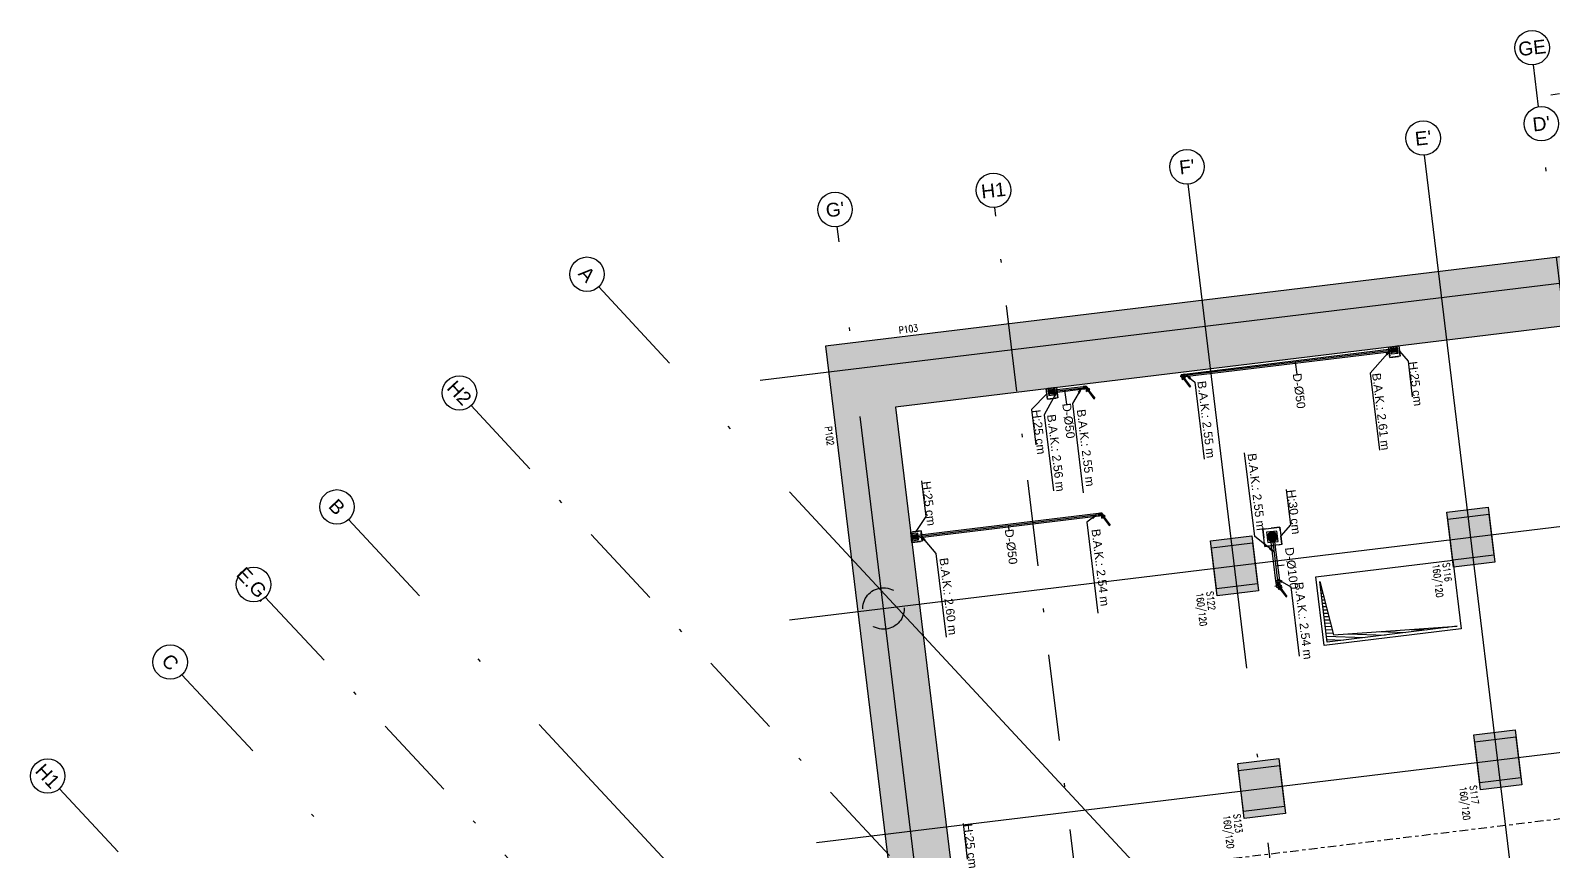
# Model space of a CAD drawing. Header units: millimetres. Extents: x 400408 to 401334, y 4543945 to 4544229.
# Drawn here: x 400411.69 to 400455.85, y 4544080.1 to 4544103.89 of the extents above; entities that cross this region are included whole.
import ezdxf
from ezdxf.enums import TextEntityAlignment as Align

# ---------------------------------------------------------------- set-up
doc = ezdxf.new("R2010")
doc.units = ezdxf.units.MM
for name, pattern in [('AKS', [3, 2.5, -0.25, 0, -0.25]), ('CENTER', [2, 1.25, -0.25, 0.25, -0.25]), ('CIZGI', [0.4, 0.25, -0.15]), ('DASHDOT2', [0.5, 0.25, -0.125, 0, -0.125]), ('HIDDEN', [0.375, 0.25, -0.125])]:
    doc.linetypes.add(name, pattern=pattern)
for name, color, linetype in [('aks prota', 2, 'AKS'), ('altlık_PROTA', 8, 'Continuous'), ('boşluk prota', 2, 'Continuous'), ('boşluk taraması prota', 252, 'Continuous'), ('caks prota', 4, 'Continuous'), ('kiriş prota', 6, 'Continuous'), ('kolon prota', 1, 'Continuous'), ('kolon tarama prota', 252, 'Continuous'), ('lkolon prota', 4, 'Continuous'), ('perde prota', 1, 'Continuous'), ('PRT-AL-TUNEL_EKSENI', 14, 'DASHDOT2'), ('PRT-MI-a_fit_drainage', 10, 'Continuous'), ('skesit prota', 7, 'Continuous'), ('taks prota', 7, 'Continuous'), ('tkolon prota', 6, 'Continuous'), ('tperde prota', 6, 'Continuous')]:
    doc.layers.add(name, color=color, linetype=linetype)
doc.styles.add('Arial', font='Arial.ttf')
doc.styles.add('TAKS', font='Arial Unicode.ttf')
doc.styles.add('tkolon', font='romanstw.shx')

# ---------------------------------------------------------------- blocks, each defined once
blk = doc.blocks.new('MEKANİK+2.81')
at = {"layer": 'altlık_PROTA'}
for points in [[(3383, -46625), (3468, -46750), (3497, -46724)], [(8764, -50665), (8644, -50757), (8672, -50785)], [(9563, -50665), (9669, -50557), (9638, -50533)], [(9773, -50665), (9871, -50665), (9849, -50627), (10108, -50477), (10093, -50451), (9834, -50601), (9812, -50562), (9753, -50665)], [(3383, -52581), (3503, -52489), (3475, -52461)], [(3403, -52705), (3501, -52705), (3479, -52667), (3738, -52518), (3723, -52492), (3464, -52641), (3442, -52603), (3383, -52705)], [(3403, -55505), (3501, -55505), (3479, -55467), (3738, -55318), (3723, -55292), (3464, -55441), (3442, -55403), (3383, -55505)], [(7103, -55505), (7201, -55505), (7179, -55467), (7438, -55318), (7423, -55292), (7164, -55441), (7142, -55403), (7083, -55505)], [(3383, -55639), (3491, -55745), (3514, -55713)], [(7083, -55645), (7141, -55785), (7175, -55765)], [(3383, -56351), (3494, -56454), (3517, -56421)], [(7083, -60764), (7219, -60699), (7198, -60666)]]:
    blk.add_hatch(color=256, dxfattribs=at).paths.add_polyline_path(points, flags=0)
for p, q in [((3283, -46655), (3283, -46355)), ((3283, -46355), (3583, -46355)), ((3433, -46355), (3753, -46147)), ((3583, -46355), (3583, -46655)), ((3753, -46147), (4788, -46147)), ((3583, -46655), (3283, -46655)), ((3333, -46505), (3433, -46505)), ((3423, -46465), (3343, -46465)), ((3343, -46465), (3343, -46545)), ((3343, -46545), (3423, -46545)), ((3350, -46500), (3346, -46500)), ((3346, -46510), (3350, -46510)), ((3348, -46564), (3348, -46583)), ((3351, -46500), (3350, -46500)), ((3350, -46510), (3351, -46510)), ((3350, -46583), (3350, -52627)), ((3363, -46500), (3358, -46500)), ((3358, -46510), (3363, -46510)), ((3376, -46500), (3370, -46500)), ((3370, -46510), (3376, -46510)), ((3378, -46468), (3378, -46473)), ((3378, -46473), (3378, -46474)), ((3378, -46480), (3378, -46486)), ((3378, -46493), (3378, -46499)), ((3378, -46511), (3378, -46518)), ((3378, -46525), (3378, -46530)), ((3378, -46537), (3378, -46538)), ((3378, -46538), (3378, -46542)), ((3383, -46555), (3383, -46455)), ((3383, -46545), (3383, -46564)), ((3383, -46564), (3383, -46583)), ((3383, -46583), (3383, -52627)), ((3383, -46625), (3468, -46750)), ((3497, -46724), (3383, -46625)), ((3383, -46625), (3966, -47280)), ((3388, -46473), (3388, -46468)), ((3388, -46474), (3388, -46473)), ((3388, -46486), (3388, -46480)), ((3388, -46499), (3388, -46493)), ((3388, -46518), (3388, -46511)), ((3388, -46530), (3388, -46525)), ((3388, -46538), (3388, -46537)), ((3388, -46542), (3388, -46538)), ((3395, -46500), (3389, -46500)), ((3389, -46510), (3395, -46510)), ((3407, -46500), (3402, -46500)), ((3402, -46510), (3407, -46510)), ((3415, -46500), (3414, -46500)), ((3414, -46510), (3415, -46510)), ((3420, -46500), (3415, -46500)), ((3415, -46510), (3420, -46510)), ((3416, -52627), (3416, -46583)), ((3417, -46583), (3417, -46564)), ((3423, -46545), (3423, -46465)), ((3468, -46750), (3497, -46724)), ((3966, -47280), (6212, -47280)), ((3383, -49393), (3738, -49393)), ((7015, -50097), (8050, -50097)), ((8050, -50097), (8330, -50415)), ((9563, -50665), (9835, -50306)), ((9835, -50306), (11857, -50306)), ((8080, -50915), (8080, -50415)), ((8080, -50415), (8580, -50415)), ((8480, -50515), (8180, -50515)), ((8180, -50515), (8180, -50815)), ((8210, -50660), (8190, -50660)), ((8190, -50670), (8210, -50670)), ((8230, -50665), (8430, -50665)), ((8255, -50660), (8235, -50660)), ((8235, -50670), (8255, -50670)), ((8764, -50665), (8259, -51170)), ((8300, -50660), (8280, -50660)), ((8280, -50670), (8300, -50670)), ((8325, -50525), (8325, -50545)), ((8325, -50570), (8325, -50590)), ((8325, -50615), (8325, -50635)), ((8325, -50694), (8325, -50714)), ((8325, -50739), (8325, -50760)), ((8330, -50765), (8330, -50565)), ((8335, -50545), (8335, -50525)), ((8335, -50590), (8335, -50570)), ((8335, -50635), (8335, -50615)), ((8335, -50714), (8335, -50694)), ((8335, -50760), (8335, -50739)), ((8379, -50660), (8359, -50660)), ((8359, -50670), (8379, -50670)), ((8424, -50660), (8404, -50660)), ((8404, -50670), (8424, -50670)), ((8431, -50601), (8428, -50601)), ((8428, -50728), (8431, -50728)), ((8453, -50601), (8431, -50601)), ((8431, -50728), (8453, -50728)), ((8469, -50660), (8449, -50660)), ((8449, -50670), (8469, -50670)), ((8472, -50601), (8453, -50601)), ((8453, -50728), (8472, -50728)), ((8479, -50606), (8472, -50606)), ((8472, -50724), (8479, -50724)), ((8480, -50815), (8480, -50515)), ((9610, -50606), (8480, -50606)), ((8480, -50665), (9610, -50665)), ((8480, -50724), (9610, -50724)), ((8580, -50415), (8580, -50915)), ((8764, -50665), (8644, -50757)), ((8644, -50757), (8672, -50785)), ((8672, -50785), (8764, -50665)), ((9175, -50665), (9175, -50419)), ((9638, -50533), (9563, -50665)), ((9563, -50665), (9669, -50557)), ((9654, -50601), (9610, -50601)), ((9610, -50665), (9654, -50665)), ((9610, -50728), (9654, -50728)), ((9669, -50557), (9638, -50533)), ((9653, -50665), (9753, -50665)), ((9654, -50665), (9694, -50665)), ((9812, -50562), (9753, -50665)), ((9812, -50562), (9753, -50665)), ((9753, -50765), (9753, -50565)), ((9753, -50665), (9871, -50665)), ((9871, -50665), (9753, -50665)), ((9834, -50601), (9812, -50562)), ((9834, -50601), (9812, -50562)), ((10093, -50451), (9834, -50601)), ((9834, -50601), (10093, -50451)), ((9849, -50627), (10108, -50477)), ((9849, -50627), (10108, -50477)), ((9871, -50665), (9849, -50627)), ((9849, -50627), (9871, -50665)), ((10108, -50477), (10093, -50451)), ((10108, -50477), (10093, -50451)), ((8259, -51170), (5813, -51170)), ((8580, -50915), (8080, -50915)), ((8180, -50815), (8480, -50815)), ((8325, -50785), (8325, -50805)), ((8335, -50805), (8335, -50785)), ((3383, -52581), (3612, -52352)), ((3475, -52461), (3383, -52581)), ((3383, -52581), (3503, -52489)), ((3723, -52492), (3464, -52641)), ((3464, -52641), (3723, -52492)), ((3503, -52489), (3475, -52461)), ((3479, -52667), (3738, -52518)), ((3479, -52667), (3738, -52518)), ((3612, -52352), (5860, -52352)), ((3738, -52518), (3723, -52492)), ((3738, -52518), (3723, -52492)), ((3333, -52705), (3383, -52705)), ((3348, -52627), (3348, -52646)), ((3442, -52603), (3383, -52705)), ((3442, -52603), (3383, -52705)), ((3383, -52628), (3383, -52646)), ((3383, -52646), (3383, -52673)), ((3383, -52755), (3383, -52655)), ((3383, -52705), (3501, -52705)), ((3501, -52705), (3383, -52705)), ((3417, -52646), (3417, -52627)), ((3464, -52641), (3442, -52603)), ((3464, -52641), (3442, -52603)), ((3501, -52705), (3479, -52667)), ((3479, -52667), (3501, -52705)), ((3333, -55505), (3383, -55505)), ((3348, -55564), (3348, -55583)), ((3350, -55583), (3350, -56427)), ((3442, -55403), (3383, -55505)), ((3442, -55403), (3383, -55505)), ((3383, -55555), (3383, -55455)), ((3383, -55505), (3501, -55505)), ((3501, -55505), (3383, -55505)), ((3383, -55564), (3383, -55538)), ((3383, -55583), (3383, -55564)), ((3383, -56427), (3383, -55583)), ((3416, -56427), (3416, -55583)), ((3417, -55583), (3417, -55564)), ((3464, -55441), (3442, -55403)), ((3464, -55441), (3442, -55403)), ((3723, -55292), (3464, -55441)), ((3464, -55441), (3723, -55292)), ((3479, -55467), (3738, -55318)), ((3479, -55467), (3738, -55318)), ((3501, -55505), (3479, -55467)), ((3479, -55467), (3501, -55505)), ((3738, -55318), (3723, -55292)), ((3738, -55318), (3723, -55292)), ((7033, -55505), (7083, -55505)), ((7048, -55564), (7048, -55583)), ((7050, -55583), (7050, -60877)), ((7142, -55403), (7083, -55505)), ((7142, -55403), (7083, -55505)), ((7083, -55555), (7083, -55455)), ((7083, -55505), (7201, -55505)), ((7201, -55505), (7083, -55505)), ((7083, -55564), (7083, -55538)), ((7083, -55583), (7083, -55564)), ((7083, -60877), (7083, -55583)), ((7116, -60877), (7116, -55583)), ((7117, -55583), (7117, -55564)), ((7164, -55441), (7142, -55403)), ((7164, -55441), (7142, -55403)), ((7423, -55292), (7164, -55441)), ((7164, -55441), (7423, -55292)), ((7179, -55467), (7438, -55318)), ((7179, -55467), (7438, -55318)), ((7201, -55505), (7179, -55467)), ((7179, -55467), (7201, -55505)), ((7438, -55318), (7423, -55292)), ((7438, -55318), (7423, -55292)), ((3383, -55639), (3491, -55745)), ((3514, -55713), (3383, -55639)), ((3383, -55639), (3797, -55951)), ((3491, -55745), (3514, -55713)), ((3797, -55951), (6399, -55951)), ((7083, -55645), (7141, -55785)), ((7175, -55765), (7083, -55645)), ((7083, -55645), (7258, -55949)), ((7141, -55785), (7175, -55765)), ((7258, -55949), (9916, -55949)), ((3283, -56655), (3283, -56355)), ((3283, -56355), (3583, -56355)), ((3333, -56505), (3433, -56505)), ((3423, -56465), (3343, -56465)), ((3343, -56465), (3343, -56545)), ((3350, -56500), (3346, -56500)), ((3346, -56510), (3350, -56510)), ((3348, -56427), (3348, -56446)), ((3351, -56500), (3350, -56500)), ((3350, -56510), (3351, -56510)), ((3363, -56500), (3358, -56500)), ((3358, -56510), (3363, -56510)), ((3376, -56500), (3370, -56500)), ((3370, -56510), (3376, -56510)), ((3378, -56468), (3378, -56473)), ((3378, -56473), (3378, -56474)), ((3378, -56480), (3378, -56486)), ((3378, -56493), (3378, -56499)), ((3378, -56511), (3378, -56518)), ((3383, -56129), (3792, -56129)), ((3383, -56351), (3494, -56454)), ((3517, -56421), (3383, -56351)), ((3383, -56351), (4026, -56803)), ((3383, -56446), (3383, -56427)), ((3383, -56466), (3383, -56446)), ((3383, -56555), (3383, -56455)), ((3388, -56473), (3388, -56468)), ((3388, -56474), (3388, -56473)), ((3388, -56486), (3388, -56480)), ((3388, -56499), (3388, -56493)), ((3388, -56518), (3388, -56511)), ((3395, -56500), (3389, -56500)), ((3389, -56510), (3395, -56510)), ((3407, -56500), (3402, -56500)), ((3402, -56510), (3407, -56510)), ((3415, -56500), (3414, -56500)), ((3414, -56510), (3415, -56510)), ((3420, -56500), (3415, -56500)), ((3415, -56510), (3420, -56510)), ((3417, -56446), (3417, -56427)), ((3423, -56545), (3423, -56465)), ((3494, -56454), (3517, -56421)), ((3583, -56355), (3583, -56655)), ((3583, -56655), (3283, -56655)), ((3343, -56545), (3423, -56545)), ((3378, -56525), (3378, -56530)), ((3378, -56537), (3378, -56538)), ((3378, -56538), (3378, -56542)), ((3388, -56530), (3388, -56525)), ((3388, -56538), (3388, -56537)), ((3388, -56542), (3388, -56538)), ((3433, -56655), (3826, -57155)), ((4026, -56803), (6246, -56803)), ((3826, -57155), (4861, -57155)), ((7083, -58224), (7211, -58224)), ((7083, -60764), (7637, -60404)), ((7637, -60404), (10077, -60404)), ((5497, -60568), (6532, -60568)), ((6532, -60568), (6933, -60905)), ((6933, -61055), (6933, -60755)), ((6933, -60755), (7233, -60755)), ((7123, -60915), (7043, -60915)), ((7043, -60915), (7043, -60995)), ((7048, -60877), (7048, -60896)), ((7078, -60918), (7078, -60923)), ((7078, -60923), (7078, -60924)), ((7078, -60930), (7078, -60936)), ((7198, -60666), (7083, -60764)), ((7083, -60764), (7219, -60699)), ((7083, -60896), (7083, -60877)), ((7083, -60916), (7083, -60896)), ((7083, -61005), (7083, -60905)), ((7088, -60923), (7088, -60918)), ((7088, -60924), (7088, -60923)), ((7088, -60936), (7088, -60930)), ((7117, -60896), (7117, -60877)), ((7123, -60995), (7123, -60915)), ((7219, -60699), (7198, -60666)), ((7233, -60755), (7233, -61055)), ((15497, -60568), (16532, -60568)), ((7233, -61055), (6933, -61055)), ((7033, -60955), (7133, -60955)), ((7043, -60995), (7123, -60995)), ((7050, -60950), (7046, -60950)), ((7046, -60960), (7050, -60960)), ((7051, -60950), (7050, -60950)), ((7050, -60960), (7051, -60960)), ((7063, -60950), (7058, -60950)), ((7058, -60960), (7063, -60960)), ((7076, -60950), (7070, -60950)), ((7070, -60960), (7076, -60960)), ((7078, -60943), (7078, -60949)), ((7078, -60961), (7078, -60968)), ((7078, -60975), (7078, -60980)), ((7078, -60987), (7078, -60988)), ((7078, -60988), (7078, -60992)), ((7088, -60949), (7088, -60943)), ((7088, -60968), (7088, -60961)), ((7088, -60980), (7088, -60975)), ((7088, -60988), (7088, -60987)), ((7088, -60992), (7088, -60988)), ((7095, -60950), (7089, -60950)), ((7089, -60960), (7095, -60960)), ((7107, -60950), (7102, -60950)), ((7102, -60960), (7107, -60960)), ((7115, -60950), (7114, -60950)), ((7114, -60960), (7115, -60960)), ((7120, -60950), (7115, -60950)), ((7115, -60960), (7120, -60960))]:
    blk.add_line(p, q, dxfattribs=at)
at = {"layer": 'altlık_PROTA', "flags": 128}
for points in [[(3353, -46505), (3353, -46504), (3353, -46503), (3353, -46502), (3353, -46500), (3353, -46499), (3353, -46498), (3354, -46497), (3354, -46496), (3354, -46495), (3355, -46493), (3355, -46492), (3356, -46491), (3356, -46490), (3357, -46489), (3358, -46488), (3358, -46487), (3359, -46486), (3360, -46485), (3361, -46484), (3362, -46484), (3363, -46483), (3363, -46482), (3364, -46481), (3365, -46481), (3366, -46480), (3367, -46479), (3368, -46479), (3370, -46478), (3371, -46478), (3372, -46477), (3373, -46477), (3374, -46476), (3375, -46476), (3376, -46476), (3378, -46475), (3379, -46475), (3380, -46475), (3381, -46475), (3382, -46475), (3383, -46475)], [(3353, -46516), (3353, -46514), (3353, -46513), (3353, -46512), (3353, -46511), (3353, -46510), (3353, -46509), (3353, -46508), (3353, -46508), (3353, -46507), (3353, -46506), (3353, -46506), (3353, -46506), (3353, -46505), (3353, -46505), (3353, -46505)], [(3353, -46545), (3353, -46543), (3353, -46541), (3353, -46539), (3353, -46537), (3353, -46535), (3353, -46533), (3353, -46531), (3353, -46529), (3353, -46527), (3353, -46525), (3353, -46523), (3353, -46522)], [(3353, -46564), (3353, -46562), (3353, -46559), (3353, -46557), (3353, -46555), (3353, -46552), (3353, -46550), (3353, -46548), (3353, -46545)], [(3383, -46475), (3384, -46475), (3385, -46475), (3386, -46475), (3387, -46475), (3389, -46476), (3390, -46476), (3391, -46476), (3392, -46477), (3393, -46477), (3394, -46477), (3396, -46478), (3397, -46478), (3398, -46479), (3399, -46480), (3400, -46480), (3401, -46481), (3402, -46482), (3403, -46483), (3403, -46483), (3404, -46484), (3405, -46485), (3406, -46486), (3407, -46487), (3407, -46488), (3408, -46489), (3409, -46490), (3409, -46491), (3410, -46492), (3410, -46493), (3411, -46494), (3411, -46495), (3412, -46497), (3412, -46498), (3412, -46499), (3412, -46500), (3413, -46501), (3413, -46502), (3413, -46504), (3413, -46505), (3413, -46505)], [(3413, -46505), (3413, -46505), (3413, -46505), (3413, -46506), (3413, -46506), (3413, -46506), (3413, -46507), (3413, -46508), (3413, -46508), (3413, -46509), (3413, -46510), (3413, -46511), (3413, -46512), (3413, -46513), (3413, -46514), (3413, -46516)], [(3413, -46522), (3413, -46523), (3413, -46525), (3413, -46527), (3413, -46529), (3413, -46531), (3413, -46532), (3413, -46535), (3413, -46537), (3413, -46539), (3413, -46541), (3413, -46543), (3413, -46545)], [(3413, -46545), (3413, -46548), (3413, -46550), (3413, -46552), (3413, -46554), (3413, -46557), (3413, -46559), (3413, -46562), (3413, -46564), (3413, -46564)], [(8272, -50665), (8272, -50662), (8273, -50660), (8273, -50658), (8273, -50656), (8274, -50653), (8274, -50651), (8275, -50649), (8275, -50647), (8276, -50645), (8277, -50642), (8278, -50640), (8279, -50638), (8280, -50636), (8281, -50634), (8282, -50632), (8284, -50631), (8285, -50629), (8287, -50627), (8288, -50625), (8290, -50624), (8291, -50622), (8293, -50621), (8295, -50619), (8297, -50618), (8299, -50617), (8301, -50615), (8303, -50614), (8305, -50613), (8307, -50612), (8309, -50611), (8311, -50611), (8313, -50610), (8315, -50609), (8318, -50609), (8320, -50608), (8322, -50608), (8324, -50608), (8327, -50608), (8329, -50608), (8330, -50608)], [(8330, -50722), (8327, -50722), (8325, -50722), (8323, -50721), (8320, -50721), (8318, -50721), (8316, -50720), (8314, -50720), (8312, -50719), (8309, -50718), (8307, -50717), (8305, -50716), (8303, -50715), (8301, -50714), (8299, -50713), (8297, -50712), (8295, -50711), (8294, -50709), (8292, -50708), (8290, -50706), (8289, -50704), (8287, -50703), (8285, -50701), (8284, -50699), (8283, -50697), (8281, -50696), (8280, -50694), (8279, -50692), (8278, -50690), (8277, -50687), (8276, -50685), (8275, -50683), (8275, -50681), (8274, -50679), (8274, -50677), (8273, -50674), (8273, -50672), (8273, -50670), (8272, -50668), (8272, -50665), (8272, -50665)], [(8330, -50608), (8330, -50608), (8330, -50608), (8330, -50608), (8331, -50608), (8332, -50608), (8332, -50608), (8333, -50608), (8335, -50608), (8336, -50608), (8337, -50608), (8339, -50608)], [(8339, -50722), (8337, -50722), (8336, -50722), (8335, -50722), (8333, -50722), (8332, -50722), (8332, -50722), (8331, -50722), (8330, -50722), (8330, -50722), (8330, -50722), (8330, -50722)], [(8357, -50608), (8360, -50608), (8363, -50608), (8366, -50608), (8369, -50608), (8372, -50608), (8375, -50608), (8379, -50608), (8382, -50608), (8386, -50608), (8389, -50608), (8393, -50608), (8397, -50608), (8400, -50608), (8404, -50608), (8408, -50608), (8412, -50608), (8416, -50608), (8420, -50608), (8424, -50608), (8428, -50608), (8428, -50608)], [(8428, -50722), (8424, -50722), (8420, -50722), (8416, -50722), (8412, -50722), (8408, -50722), (8404, -50722), (8401, -50722), (8397, -50722), (8393, -50722), (8389, -50722), (8386, -50722), (8382, -50722), (8379, -50722), (8375, -50722), (8372, -50722), (8369, -50722), (8366, -50722), (8363, -50722), (8360, -50722), (8357, -50722)], [(9737, -50608), (9735, -50608), (9733, -50608), (9731, -50608), (9728, -50608), (9725, -50608), (9723, -50608), (9720, -50608), (9717, -50608), (9713, -50608), (9710, -50608), (9707, -50608), (9704, -50608), (9700, -50608), (9697, -50608), (9693, -50608), (9689, -50608), (9686, -50608), (9682, -50608), (9678, -50608), (9674, -50608), (9670, -50608), (9666, -50608), (9662, -50608), (9658, -50608), (9654, -50608), (9654, -50608)], [(9654, -50722), (9658, -50722), (9662, -50722), (9666, -50722), (9670, -50722), (9674, -50722), (9678, -50722), (9682, -50722), (9685, -50722), (9689, -50722), (9693, -50722), (9696, -50722), (9700, -50722), (9704, -50722), (9707, -50722), (9710, -50722), (9713, -50722), (9717, -50722), (9720, -50722), (9722, -50722), (9725, -50722), (9728, -50722), (9731, -50722), (9733, -50722), (9735, -50722), (9737, -50722), (9739, -50722)], [(9753, -50608), (9753, -50608), (9752, -50608), (9752, -50608), (9751, -50608), (9751, -50608), (9750, -50608), (9749, -50608), (9748, -50608), (9746, -50608), (9745, -50608), (9743, -50608), (9741, -50608), (9740, -50608), (9737, -50608)], [(9739, -50722), (9739, -50722), (9741, -50722), (9743, -50722), (9745, -50722), (9746, -50722), (9748, -50722), (9749, -50722), (9750, -50722), (9751, -50722), (9751, -50722), (9752, -50722), (9752, -50722), (9753, -50722), (9753, -50722)], [(3353, -52646), (3353, -52649), (3353, -52651), (3353, -52654), (3353, -52656), (3353, -52658), (3353, -52661), (3353, -52663), (3353, -52665), (3353, -52667), (3353, -52670), (3353, -52672), (3353, -52674), (3353, -52676), (3353, -52678), (3353, -52680), (3353, -52682), (3353, -52684), (3353, -52685), (3353, -52687), (3353, -52689), (3353, -52690), (3353, -52692)], [(3353, -52692), (3353, -52693), (3353, -52695), (3353, -52696), (3353, -52697), (3353, -52698), (3353, -52700), (3353, -52701), (3353, -52701), (3353, -52702), (3353, -52703), (3353, -52704), (3353, -52704), (3353, -52704), (3353, -52705), (3353, -52705), (3353, -52705), (3353, -52705)], [(3413, -52653), (3413, -52651), (3413, -52649), (3413, -52647), (3413, -52646)], [(3353, -55505), (3353, -55505), (3353, -55505), (3353, -55506), (3353, -55506), (3353, -55506), (3353, -55507), (3353, -55508), (3353, -55508), (3353, -55509), (3353, -55510), (3353, -55511), (3353, -55512), (3353, -55513), (3353, -55514), (3353, -55516), (3353, -55517), (3353, -55518)], [(3353, -55518), (3353, -55520), (3353, -55522), (3353, -55523), (3353, -55525), (3353, -55527), (3353, -55529), (3353, -55531), (3353, -55532), (3353, -55535), (3353, -55537), (3353, -55539), (3353, -55541), (3353, -55543), (3353, -55545), (3353, -55548), (3353, -55550), (3353, -55552), (3353, -55554), (3353, -55557), (3353, -55559), (3353, -55562), (3353, -55564), (3353, -55564)], [(3413, -55518), (3413, -55517), (3413, -55516), (3413, -55514), (3413, -55513), (3413, -55512), (3413, -55511), (3413, -55510), (3413, -55509), (3413, -55508), (3413, -55508), (3413, -55507), (3413, -55506), (3413, -55506), (3413, -55506), (3413, -55505), (3413, -55505), (3413, -55505)], [(3413, -55564), (3413, -55562), (3413, -55559), (3413, -55557), (3413, -55555), (3413, -55552), (3413, -55550), (3413, -55548), (3413, -55545), (3413, -55543), (3413, -55541), (3413, -55539), (3413, -55537), (3413, -55535), (3413, -55533), (3413, -55531), (3413, -55529), (3413, -55527), (3413, -55525), (3413, -55523), (3413, -55522), (3413, -55520), (3413, -55518)], [(7053, -55505), (7053, -55505), (7053, -55506), (7053, -55506), (7053, -55506), (7053, -55507), (7053, -55507), (7053, -55508), (7053, -55508), (7053, -55509), (7053, -55510), (7053, -55511), (7053, -55512), (7053, -55513), (7053, -55514), (7053, -55516), (7053, -55517), (7053, -55519)], [(7053, -55519), (7053, -55520), (7053, -55522), (7053, -55523), (7053, -55525), (7053, -55527), (7053, -55529), (7053, -55531), (7053, -55533), (7053, -55535), (7053, -55537), (7053, -55539), (7053, -55541), (7053, -55543), (7053, -55545), (7053, -55548), (7053, -55550), (7053, -55552), (7053, -55555), (7053, -55557), (7053, -55559), (7053, -55562), (7053, -55564), (7053, -55564)], [(7113, -55519), (7113, -55517), (7113, -55516), (7113, -55514), (7113, -55513), (7113, -55512), (7113, -55511), (7113, -55510), (7113, -55509), (7113, -55508), (7113, -55508), (7113, -55507), (7113, -55507), (7113, -55506), (7113, -55506), (7113, -55506), (7113, -55505), (7113, -55505)], [(7113, -55564), (7113, -55562), (7113, -55559), (7113, -55557), (7113, -55555), (7113, -55552), (7113, -55550), (7113, -55548), (7113, -55545), (7113, -55543), (7113, -55541), (7113, -55539), (7113, -55537), (7113, -55535), (7113, -55533), (7113, -55531), (7113, -55529), (7113, -55527), (7113, -55525), (7113, -55523), (7113, -55522), (7113, -55520), (7113, -55519)], [(3353, -56465), (3353, -56463), (3353, -56461), (3353, -56458), (3353, -56456), (3353, -56454), (3353, -56451), (3353, -56449), (3353, -56447), (3353, -56446)], [(3353, -56489), (3353, -56487), (3353, -56485), (3353, -56484), (3353, -56482), (3353, -56480), (3353, -56478), (3353, -56476), (3353, -56474), (3353, -56472), (3353, -56470), (3353, -56467), (3353, -56465)], [(3353, -56505), (3353, -56505), (3353, -56505), (3353, -56505), (3353, -56504), (3353, -56504), (3353, -56504), (3353, -56503), (3353, -56502), (3353, -56501), (3353, -56501), (3353, -56500), (3353, -56499), (3353, -56497), (3353, -56496)], [(3383, -56535), (3381, -56535), (3380, -56535), (3379, -56535), (3378, -56535), (3377, -56535), (3375, -56535), (3374, -56534), (3373, -56534), (3372, -56533), (3371, -56533), (3370, -56533), (3369, -56532), (3368, -56531), (3367, -56531), (3366, -56530), (3365, -56529), (3364, -56529), (3363, -56528), (3362, -56527), (3361, -56526), (3360, -56525), (3359, -56524), (3359, -56523), (3358, -56523), (3357, -56522), (3357, -56520), (3356, -56519), (3356, -56518), (3355, -56517), (3355, -56516), (3354, -56515), (3354, -56514), (3353, -56513), (3353, -56512), (3353, -56510), (3353, -56509), (3353, -56508), (3353, -56507), (3353, -56506), (3353, -56505)], [(3413, -56506), (3413, -56508), (3413, -56509), (3412, -56510), (3412, -56511), (3412, -56512), (3412, -56514), (3411, -56515), (3411, -56516), (3410, -56517), (3410, -56518), (3409, -56519), (3409, -56520), (3408, -56521), (3408, -56522), (3407, -56523), (3406, -56524), (3405, -56525), (3405, -56526), (3404, -56527), (3403, -56528), (3402, -56528), (3401, -56529), (3400, -56530), (3399, -56531), (3398, -56531), (3397, -56532), (3396, -56532), (3395, -56533), (3394, -56533), (3392, -56534), (3391, -56534), (3390, -56534), (3389, -56535), (3388, -56535), (3387, -56535), (3385, -56535), (3384, -56535), (3383, -56535), (3383, -56535)], [(3413, -56446), (3413, -56449), (3413, -56451), (3413, -56454), (3413, -56456), (3413, -56458), (3413, -56461), (3413, -56463), (3413, -56465)], [(3413, -56465), (3413, -56467), (3413, -56470), (3413, -56472), (3413, -56474), (3413, -56476), (3413, -56478), (3413, -56480), (3413, -56482), (3413, -56484), (3413, -56485), (3413, -56487), (3413, -56489)], [(3413, -56496), (3413, -56497), (3413, -56498), (3413, -56500), (3413, -56501), (3413, -56501), (3413, -56502), (3413, -56503), (3413, -56504), (3413, -56504), (3413, -56504), (3413, -56505), (3413, -56505), (3413, -56505), (3413, -56505)], [(7053, -60915), (7053, -60913), (7053, -60911), (7053, -60908), (7053, -60906), (7053, -60904), (7053, -60901), (7053, -60899), (7053, -60897), (7053, -60896)], [(7053, -60939), (7053, -60937), (7053, -60935), (7053, -60934), (7053, -60932), (7053, -60930), (7053, -60928), (7053, -60926), (7053, -60924), (7053, -60922), (7053, -60920), (7053, -60917), (7053, -60915)], [(7113, -60896), (7113, -60899), (7113, -60901), (7113, -60904), (7113, -60906), (7113, -60908), (7113, -60911), (7113, -60913), (7113, -60915)], [(7113, -60915), (7113, -60917), (7113, -60920), (7113, -60922), (7113, -60924), (7113, -60926), (7113, -60928), (7113, -60930), (7113, -60932), (7113, -60934), (7113, -60935), (7113, -60937), (7113, -60939)], [(7053, -60955), (7053, -60955), (7053, -60955), (7053, -60955), (7053, -60954), (7053, -60954), (7053, -60954), (7053, -60953), (7053, -60952), (7053, -60951), (7053, -60951), (7053, -60950), (7053, -60949), (7053, -60947), (7053, -60946)], [(7083, -60985), (7081, -60985), (7080, -60985), (7079, -60985), (7078, -60985), (7077, -60985), (7075, -60985), (7074, -60984), (7073, -60984), (7072, -60983), (7071, -60983), (7070, -60983), (7069, -60982), (7068, -60981), (7067, -60981), (7066, -60980), (7065, -60979), (7064, -60979), (7063, -60978), (7062, -60977), (7061, -60976), (7060, -60975), (7059, -60974), (7059, -60973), (7058, -60973), (7057, -60972), (7057, -60970), (7056, -60969), (7056, -60968), (7055, -60967), (7055, -60966), (7054, -60965), (7054, -60964), (7053, -60963), (7053, -60962), (7053, -60960), (7053, -60959), (7053, -60958), (7053, -60957), (7053, -60956), (7053, -60955)], [(7113, -60956), (7113, -60958), (7113, -60959), (7112, -60960), (7112, -60961), (7112, -60962), (7112, -60964), (7111, -60965), (7111, -60966), (7110, -60967), (7110, -60968), (7109, -60969), (7109, -60970), (7108, -60971), (7108, -60972), (7107, -60973), (7106, -60974), (7105, -60975), (7105, -60976), (7104, -60977), (7103, -60978), (7102, -60978), (7101, -60979), (7100, -60980), (7099, -60981), (7098, -60981), (7097, -60982), (7096, -60982), (7095, -60983), (7094, -60983), (7092, -60984), (7091, -60984), (7090, -60984), (7089, -60985), (7088, -60985), (7087, -60985), (7085, -60985), (7084, -60985), (7083, -60985), (7083, -60985)], [(7113, -60946), (7113, -60947), (7113, -60948), (7113, -60950), (7113, -60951), (7113, -60951), (7113, -60952), (7113, -60953), (7113, -60954), (7113, -60954), (7113, -60954), (7113, -60955), (7113, -60955), (7113, -60955), (7113, -60955)]]:
    blk.add_lwpolyline(points, dxfattribs=at)
at = {"layer": 'altlık_PROTA'}
for centre, radius, start, end in [((3383, -46505), 37.3, 97.6967, 172.3033), ((3383, -46505), 37.3, 187.6967, 262.3033), ((3383, -46505), 34.3, 90, 270), ((3383, -46505), 33, 0, 180), ((3383, -46505), 33, 180, 0), ((3383, -46505), 32, 98.9893, 171.0107), ((3383, -46505), 32, 188.9893, 261.0107), ((3383, -46505), 25.3, 101.3831, 168.6169), ((3383, -46505), 25.3, 191.3831, 258.6169), ((3383, -46505), 20, 104.4775, 165.5225), ((3383, -46505), 20, 194.4775, 255.5225), ((3383, -46522), 16.5, 90, 270), ((3383, -46505), 13.3, 112.0243, 157.9757), ((3383, -46505), 13.3, 202.0243, 247.9757), ((3383, -46505), 8, 128.6822, 141.3178), ((3383, -46505), 8, 218.6822, 231.3178), ((3383, -46505), 34.3, 270, 90), ((3383, -46489), 16.5, 270, 90), ((3383, -46505), 37.3, 7.6967, 82.3033), ((3383, -46505), 32, 8.9893, 81.0107), ((3383, -46505), 25.3, 11.3831, 78.6169), ((3383, -46505), 20, 14.4775, 75.5225), ((3383, -46505), 13.3, 22.0243, 67.9757), ((3383, -46505), 8, 38.6822, 51.3178), ((3383, -46505), 37.3, 277.6967, 352.3033), ((3383, -46505), 13.3, 292.0243, 337.9757), ((3383, -46505), 8, 308.6822, 321.3178), ((3383, -46505), 25.3, 281.3831, 348.6169), ((3383, -46505), 20, 284.4775, 345.5225), ((3383, -46505), 32, 278.9893, 351.0107), ((8330, -50665), 140, 92.0467, 177.9533), ((8330, -50665), 140, 182.0467, 267.9533), ((8330, -50665), 120, 92.388, 177.612), ((8330, -50665), 120, 182.388, 267.612), ((8330, -50665), 95, 93.017, 176.983), ((8330, -50665), 95, 183.017, 266.983), ((8330, -50665), 75, 93.8226, 176.1774), ((8330, -50665), 75, 183.8226, 266.1774), ((8330, -50665), 63.8, 0, 180), ((8330, -50665), 63.8, 180, 0), ((8330, -50665), 59, 0, 180), ((8330, -50665), 59, 180, 0), ((8330, -50665), 50, 95.7392, 174.2608), ((8330, -50665), 50, 185.7392, 264.2608), ((8330, -50665), 30, 99.5941, 170.4059), ((8330, -50694), 29.5, 90, 270), ((8330, -50665), 30, 189.5941, 260.4059), ((8330, -50635), 29.5, 270, 90), ((8330, -50665), 140, 2.0467, 87.9533), ((8330, -50665), 120, 2.388, 87.612), ((8330, -50665), 95, 3.017, 86.983), ((8330, -50665), 75, 3.8226, 86.1774), ((8330, -50665), 50, 5.7392, 84.2608), ((8330, -50665), 30, 9.5941, 80.4059), ((8330, -50665), 95, 273.017, 356.983), ((8330, -50665), 75, 273.8226, 356.1774), ((8330, -50665), 140, 272.0467, 357.9533), ((8330, -50665), 120, 272.388, 357.612), ((8330, -50665), 50, 275.7392, 354.2608), ((8330, -50665), 30, 279.5941, 350.4059), ((9753, -50665), 59, 60, 180), ((9753, -50665), 59, 180, 0), ((9753, -50694), 29.5, 90, 270), ((9753, -50665), 63.8, 60, 115.5912), ((9753, -50665), 63.8, 244.4087, 0), ((9753, -50665), 57.1, 91.2944, 94.117), ((9753, -50665), 57.2, 265.8808, 0), ((9753, -50635), 29.5, 27.1261, 90), ((9753, -50665), 57.1, 60, 89.9945), ((3383, -52705), 34.3, 151.9253, 270), ((3383, -52705), 33, 59.8226, 180), ((3383, -52705), 33, 180, 0), ((3383, -52705), 30.2, 170, 270), ((3383, -52722), 16.5, 90, 270), ((3383, -52689), 16.5, 30, 90), ((3383, -52705), 34.3, 270, 0), ((3383, -52705), 30.2, 270, 359.9922), ((3383, -55505), 34.3, 90, 208.0819), ((3383, -55505), 33, 59.8226, 180), ((3383, -55505), 33, 180, 0), ((3383, -55505), 30.2, 90, 184.5868), ((3383, -55522), 16.5, 90, 270), ((3383, -55505), 34.3, 60, 90), ((3383, -55489), 16.5, 30, 90), ((3383, -55505), 30.2, 60.004, 90), ((3383, -55505), 30.2, 350, 0.0078), ((3383, -55505), 34.3, 331.9253, 0), ((7083, -55505), 34.3, 90, 208.0819), ((7083, -55505), 33, 59.8226, 180), ((7083, -55505), 33, 180, 0), ((7083, -55505), 30.2, 90, 184.5868), ((7083, -55522), 16.5, 90, 270), ((7083, -55505), 34.3, 60, 90), ((7083, -55489), 16.5, 30, 90), ((7083, -55505), 30.2, 60.004, 90), ((7083, -55505), 30.2, 350, 0.0078), ((7083, -55505), 34.3, 331.9253, 0), ((3383, -56505), 37.3, 97.6967, 172.3033), ((3383, -56505), 37.3, 187.6967, 262.3033), ((3383, -56505), 34.3, 90, 270), ((3383, -56505), 33, 0, 180), ((3383, -56505), 33, 180, 0), ((3383, -56505), 32, 98.9893, 171.0107), ((3383, -56505), 32, 188.9893, 261.0107), ((3383, -56505), 25.3, 101.3831, 168.6169), ((3383, -56505), 25.3, 191.3831, 258.6169), ((3383, -56505), 20, 104.4775, 165.5225), ((3383, -56505), 20, 194.4775, 255.5225), ((3383, -56522), 16.5, 90, 270), ((3383, -56505), 13.3, 112.0243, 157.9757), ((3383, -56505), 13.3, 202.0243, 247.9757), ((3383, -56505), 8, 128.6822, 141.3178), ((3383, -56505), 8, 218.6822, 231.3178), ((3383, -56505), 34.3, 270, 90), ((3383, -56489), 16.5, 270, 90), ((3383, -56505), 37.3, 7.6967, 82.3033), ((3383, -56505), 32, 8.9893, 81.0107), ((3383, -56505), 25.3, 11.3831, 78.6169), ((3383, -56505), 20, 14.4775, 75.5225), ((3383, -56505), 13.3, 22.0243, 67.9757), ((3383, -56505), 8, 38.6822, 51.3178), ((3383, -56505), 37.3, 277.6967, 352.3033), ((3383, -56505), 13.3, 292.0243, 337.9757), ((3383, -56505), 8, 308.6822, 321.3178), ((3383, -56505), 25.3, 281.3831, 348.6169), ((3383, -56505), 20, 284.4775, 345.5225), ((3383, -56505), 32, 278.9893, 351.0107), ((7083, -60955), 37.3, 97.6967, 172.3033), ((7083, -60955), 34.3, 90, 270), ((7083, -60955), 33, 0, 180), ((7083, -60955), 32, 98.9893, 171.0107), ((7083, -60955), 25.3, 101.3831, 168.6169), ((7083, -60955), 34.3, 270, 90), ((7083, -60939), 16.5, 270, 90), ((7083, -60955), 37.3, 7.6967, 82.3033), ((7083, -60955), 32, 8.9893, 81.0107), ((7083, -60955), 25.3, 11.3831, 78.6169), ((7083, -60955), 37.3, 187.6967, 262.3033), ((7083, -60955), 33, 180, 0), ((7083, -60955), 32, 188.9893, 261.0107), ((7083, -60955), 25.3, 191.3831, 258.6169), ((7083, -60955), 20, 104.4775, 165.5225), ((7083, -60955), 20, 194.4775, 255.5225), ((7083, -60972), 16.5, 90, 270), ((7083, -60955), 13.3, 112.0243, 157.9757), ((7083, -60955), 13.3, 202.0243, 247.9757), ((7083, -60955), 8, 128.6822, 141.3178), ((7083, -60955), 8, 218.6822, 231.3178), ((7083, -60955), 20, 14.4775, 75.5225), ((7083, -60955), 13.3, 22.0243, 67.9757), ((7083, -60955), 8, 38.6822, 51.3178), ((7083, -60955), 37.3, 277.6967, 352.3033), ((7083, -60955), 13.3, 292.0243, 337.9757), ((7083, -60955), 8, 308.6822, 321.3178), ((7083, -60955), 25.3, 281.3831, 348.6169), ((7083, -60955), 20, 284.4775, 345.5225), ((7083, -60955), 32, 278.9893, 351.0107)]:
    blk.add_arc(centre, radius, start, end, dxfattribs=at)
for centre, major_axis, start_param, end_param in [((3383, -46564), (34.3, 0), 2.617994, 4.712389), ((3383, -46583), (34.3, 0), 3.141593, 4.712389), ((3383, -46564), (30.2, 0), 2.96706, 4.363323), ((3383, -46583), (33, 0), 3.141593, 3.602405), ((3383, -46583), (-33, 0), 4.712389, 6.021386), ((3383, -46564), (-34.3, 0), 1.570796, 3.665191), ((3383, -46583), (33, 0), 0.261799, 1.570796), ((3383, -46583), (34.3, 0), 4.712389, 6.283185), ((3383, -46564), (30.2, 0), 5.061455, 6.457718), ((3383, -46583), (33, 0), 5.822373, 6.283185), ((8428, -50665), (0, 63.8), 4.712389, 6.762875), ((8428, -50665), (0, 57.1), 4.712389, 6.457718), ((8428, -50665), (0, 57.1), 2.96706, 4.712389), ((8428, -50665), (0, 63.8), 2.661775, 4.712389), ((8472, -50665), (0, 63.8), 4.712389, 6.283185), ((8472, -50665), (0, 59), 4.712389, 6.283185), ((8472, -50665), (0, 59), 0, 1.570796), ((8472, -50665), (0, 59), 3.141593, 4.712389), ((8472, -50665), (0, 59), 1.570796, 3.141593), ((8472, -50665), (0, 63.8), 3.141593, 4.712389), ((9610, -50665), (0, 63.8), 0.368698, 1.570796), ((9610, -50665), (0, 63.8), 1.570796, 2.772878), ((9610, -50665), (0, 63.8), 4.712389, 6.651103), ((9610, -50665), (0, 59), 4.974188, 6.283185), ((9610, -50665), (0, 63.8), 2.773659, 4.712389), ((9610, -50665), (0, 59), 3.141593, 4.45059), ((9654, -50665), (0, 63.8), 4.712389, 6.283185), ((9654, -50665), (0, 63.8), 3.141593, 4.712389), ((3383, -52627), (34.3, 0), 2.879793, 4.712389), ((3383, -52646), (34.3, 0), 3.141593, 4.712389), ((3383, -52627), (33, 0), 3.141593, 3.602405), ((3383, -52627), (34.3, 0), 1.570796, 2.879793), ((3383, -52627), (-34.3, 0), 1.570796, 3.403392), ((3383, -52627), (34.3, 0), 0.261799, 1.570796), ((3383, -52646), (34.3, 0), 4.712389, 6.021386), ((3383, -52627), (-33, 0), 2.680781, 3.141593), ((3383, -55583), (34.3, 0), 1.570796, 3.403392), ((3383, -55564), (34.3, 0), 1.570796, 3.141593), ((3383, -55583), (33, 0), 2.680781, 3.141593), ((3383, -55583), (34.3, 0), 3.403392, 4.712389), ((3383, -55564), (34.3, 0), 0, 1.570796), ((3383, -55583), (34.3, 0), 6.021386, 7.853982), ((3383, -55583), (34.3, 0), 4.712389, 6.021386), ((3383, -55583), (33, 0), 0, 0.460812), ((7083, -55583), (34.3, 0), 1.570796, 3.403392), ((7083, -55564), (34.3, 0), 1.570796, 3.141593), ((7083, -55583), (33, 0), 2.680781, 3.141593), ((7083, -55583), (34.3, 0), 3.403392, 4.712389), ((7083, -55564), (34.3, 0), 0, 1.570796), ((7083, -55583), (34.3, 0), 6.021386, 7.853982), ((7083, -55583), (34.3, 0), 4.712389, 6.021386), ((7083, -55583), (33, 0), 0, 0.460812), ((3383, -56446), (34.3, 0), 1.570796, 3.665191), ((3383, -56427), (-34.3, 0), 4.712389, 6.283185), ((3383, -56427), (33, 0), 2.680781, 3.141593), ((3383, -56446), (-30.2, 0), 5.061455, 6.457718), ((3383, -56427), (33, 0), 3.403392, 4.712389), ((3383, -56427), (-34.3, 0), 3.141593, 4.712389), ((3383, -56427), (33, 0), 4.712389, 6.021386), ((3383, -56446), (-34.3, 0), 2.617994, 4.712389), ((3383, -56446), (-30.2, 0), 2.96706, 4.363323), ((3383, -56427), (33, 0), 0, 0.460812), ((7083, -60896), (34.3, 0), 1.570796, 3.665191), ((7083, -60877), (-34.3, 0), 4.712389, 6.283185), ((7083, -60877), (33, 0), 2.680781, 3.141593), ((7083, -60896), (-30.2, 0), 5.061455, 6.457718), ((7083, -60877), (33, 0), 3.403392, 4.712389), ((7083, -60877), (-34.3, 0), 3.141593, 4.712389), ((7083, -60877), (33, 0), 4.712389, 6.021386), ((7083, -60896), (-34.3, 0), 2.617994, 4.712389), ((7083, -60896), (-30.2, 0), 2.96706, 4.363323), ((7083, -60877), (33, 0), 0, 0.460812)]:
    blk.add_ellipse(centre, major_axis=major_axis, ratio=0.01, start_param=start_param, end_param=end_param, dxfattribs=at)
at = {"layer": 'altlık_PROTA', "style": 'Arial'}
for s, p in [('H:25 cm', (3776, -46133)), ('B.A.K.: 2.61 m', (3981, -47224)), ('D-Ø50', (3712, -49508)), ('H:30 cm', (7039, -50084)), ('D-Ø100', (8689, -50340)), ('B.A.K.: 2.54 m', (9726, -50187)), ('B.A.K.: 2.55 m', (5856, -51088)), ('B.A.K.: 2.55 m', (3598, -52281)), ('B.A.K.: 2.55 m', (3992, -55849)), ('B.A.K.: 2.54 m', (7487, -55844)), ('D-Ø50', (3766, -56245)), ('B.A.K.: 2.56 m', (4034, -56723)), ('H:25 cm', (3849, -57142)), ('D-Ø50', (7186, -58340)), ('H:25 cm', (5521, -60555)), ('B.A.K.: 2.60 m', (7785, -60321)), ('H:25 cm', (15521, -60555))]:
    blk.add_text(s, height=250, dxfattribs=at).set_placement(p)
blk = doc.blocks.new('YER SUZGECI_20x20')
at = {"color": 2}
blk.add_lwpolyline([(-20, 0), (0, 0), (0, 20), (-20, 20)], close=True, dxfattribs=at)
for points in [[(0, 20), (-20, 0)], [(-20, 20), (0, 0)]]:
    blk.add_lwpolyline(points, dxfattribs=at)
blk.add_circle((-10, 10), 7, dxfattribs=at)

msp = doc.modelspace()

# ---------------------------------------------------------------- hatches: boundary and pattern name
at = {"layer": 'boşluk taraması prota', "ltscale": 2}
h = msp.add_hatch(dxfattribs=at)
h.set_pattern_fill('ANSI31', color=256, scale=0.03, angle=-47.076, style=0)
h.set_pattern_definition([(357.923994, (399678.14428, 4544261.64228), (0.003450452, 0.095187483), [])])
h.paths.add_polyline_path([(400449.07, 4544087.922), (400449.468, 4544086.381), (400453.055, 4544086.625), (400449.283, 4544086.167)])
at = {"layer": 'kolon tarama prota'}
h = msp.add_hatch(color=256, dxfattribs=at)
h.dxf.hatch_style = 1
h.paths.add_polyline_path([(400442.735, 4544043.866), (400440.834, 4544059.492), (400431.844, 4544069.158), (400438.87, 4544075.692), (400436.771, 4544092.974), (400475.586, 4544097.688), (400488.037, 4543995.155), (400469.195, 4544015.415), (400469.653, 4544011.64), (400470.116, 4544011.142), (400470.068, 4544011.539), (400490.533, 4543989.535), (400477.132, 4544099.89), (400434.743, 4544094.743), (400436.987, 4544076.262), (400429.442, 4544069.245), (400439.097, 4544058.863), (400441.059, 4544042.73), (400461.517, 4544020.733), (400461.565, 4544020.336), (400462.029, 4544019.838), (400461.57, 4544023.613), (400459.417, 4544025.929), (400461.467, 4544027.835), (400459.683, 4544029.754), (400459.463, 4544029.55), (400461.043, 4544027.851), (400459.212, 4544026.148)])
h = msp.add_hatch(color=256, dxfattribs=at)
h.dxf.hatch_style = 1
h.paths.add_polyline_path([(400453.946, 4544090.074), (400454.139, 4544088.485), (400452.948, 4544088.341), (400452.755, 4544089.929)])
h = msp.add_hatch(color=256, dxfattribs=at)
h.dxf.hatch_style = 1
h.paths.add_polyline_path([(400447.096, 4544089.242), (400447.289, 4544087.653), (400446.098, 4544087.509), (400445.905, 4544089.097)])
h = msp.add_hatch(color=256, dxfattribs=at)
h.dxf.hatch_style = 1
h.paths.add_polyline_path([(400454.729, 4544083.621), (400454.922, 4544082.033), (400453.731, 4544081.888), (400453.538, 4544083.476)])
h = msp.add_hatch(color=256, dxfattribs=at)
h.dxf.hatch_style = 1
h.paths.add_polyline_path([(400447.88, 4544082.789), (400448.073, 4544081.201), (400446.881, 4544081.056), (400446.689, 4544082.645)])

# ---------------------------------------------------------------- linework, layer by layer
at = {"layer": 'aks prota', "ltscale": 10}
for p, q in [((400455.407, 4544101.679), (400455.26, 4544102.889)), ((400466.206, 4544012.755), (400455.528, 4544100.688)), ((400462.209, 4544017.053), (400452.103, 4544100.271)), ((400432.848, 4544093.757), (400479.207, 4544099.387)), ((400454.214, 4544025.649), (400445.253, 4544099.44)), ((400442.389, 4544038.001), (400435.078, 4544098.205)), ((400512.214, 4544006.089), (400428.167, 4544096.459)), ((400433.692, 4544086.808), (400480.051, 4544092.438)), ((400504.965, 4543999.347), (400420.917, 4544089.717)), ((400434.475, 4544080.356), (400480.835, 4544085.985)), ((400500.132, 4543994.852), (400416.084, 4544085.222))]:
    msp.add_line(p, q, dxfattribs=at)
at = {"layer": 'boşluk prota', "ltscale": 0.05}
msp.add_lwpolyline([(400449.07, 4544087.922), (400449.468, 4544086.381), (400453.055, 4544086.625), (400449.283, 4544086.167)], close=True, dxfattribs=at)
at = {"layer": 'caks prota', "ltscale": 0.05}
for centre in [(400455.225, 4544103.388), (400455.492, 4544101.187), (400452.067, 4544100.771), (400445.218, 4544099.939), (400439.609, 4544099.258), (400435.018, 4544098.701), (400427.826, 4544096.825), (400424.128, 4544093.386), (400420.577, 4544090.083), (400418.16, 4544087.835), (400415.744, 4544085.588), (400412.192, 4544082.285)]:
    msp.add_circle(centre, 0.5, dxfattribs=at)
at = {"layer": 'kiriş prota'}
msp.add_lwpolyline([(400448.953, 4544088.057), (400452.923, 4544088.539), (400453.165, 4544086.554), (400449.194, 4544086.072), (400448.953, 4544088.057)], dxfattribs=at)
at = {"layer": 'kolon prota', "color": 1}
for points in [[(400453.946, 4544090.074), (400454.139, 4544088.485), (400452.948, 4544088.341), (400452.755, 4544089.929)], [(400447.096, 4544089.242), (400447.289, 4544087.653), (400446.098, 4544087.509), (400445.905, 4544089.097)], [(400454.729, 4544083.621), (400454.922, 4544082.033), (400453.731, 4544081.888), (400453.538, 4544083.476)], [(400447.88, 4544082.789), (400448.073, 4544081.201), (400446.881, 4544081.056), (400446.689, 4544082.645)]]:
    msp.add_lwpolyline(points, close=True, dxfattribs=at)
at = {"layer": 'kolon prota', "color": 5, "linetype": 'HIDDEN', "ltscale": 5}
for points in [[(400453.97, 4544089.875), (400454.115, 4544088.684), (400452.923, 4544088.539), (400452.779, 4544089.73)], [(400447.12, 4544089.043), (400447.265, 4544087.852), (400446.074, 4544087.707), (400445.929, 4544088.899)], [(400454.754, 4544083.422), (400454.898, 4544082.231), (400453.707, 4544082.087), (400453.562, 4544083.278)], [(400447.904, 4544082.591), (400448.049, 4544081.399), (400446.857, 4544081.255), (400446.713, 4544082.446)]]:
    msp.add_lwpolyline(points, close=True, dxfattribs=at)
msp.add_circle((400436.422, 4544087.14), 0.6, dxfattribs=at)
at = {"layer": 'perde prota'}
for points in [[(400469.195, 4544015.415), (400469.653, 4544011.64), (400470.116, 4544011.142), (400470.068, 4544011.539), (400490.533, 4543989.535), (400477.132, 4544099.89), (400434.743, 4544094.743), (400436.987, 4544076.262), (400429.442, 4544069.245), (400439.097, 4544058.863), (400441.059, 4544042.73), (400461.517, 4544020.733), (400461.565, 4544020.336), (400462.029, 4544019.838), (400461.57, 4544023.613)], [(400469.195, 4544015.415), (400488.037, 4543995.155), (400475.586, 4544097.688), (400436.771, 4544092.974), (400438.87, 4544075.692), (400431.844, 4544069.158), (400440.834, 4544059.492), (400442.735, 4544043.866), (400459.212, 4544026.148)]]:
    msp.add_lwpolyline(points, dxfattribs=at)
at = {"layer": 'PRT-AL-TUNEL_EKSENI', "ltscale": 10}
for p, q in [((400447.668, 4544032.687), (400439.645, 4544098.759)), ((400424.469, 4544093.02), (400508.516, 4544002.65)), ((400418.501, 4544087.469), (400502.548, 4543997.099)), ((400412.533, 4544081.919), (400496.58, 4543991.549))]:
    msp.add_line(p, q, dxfattribs=at)
at = {"layer": 'PRT-MI-a_fit_drainage', "color": 2, "linetype": 'CIZGI'}
for points in [[(400451.4, 4544094.449), (400451.364, 4544094.746), (400451.066, 4544094.71), (400451.102, 4544094.412)], [(400441.473, 4544093.243), (400441.437, 4544093.541), (400441.139, 4544093.505), (400441.175, 4544093.207)], [(400437.509, 4544089.387), (400437.211, 4544089.351), (400437.247, 4544089.053), (400437.545, 4544089.089)], [(400447.972, 4544088.999), (400447.912, 4544089.495), (400447.416, 4544089.435), (400447.476, 4544088.939)]]:
    msp.add_lwpolyline(points, close=True, dxfattribs=at)
at = {"layer": 'skesit prota', "linetype": 'CENTER', "ltscale": 0.2}
for p, q in [((400456.565, 4544102.114), (400455.672, 4544102.006)), ((400485.584, 4544084.631), (400433.448, 4544078.3))]:
    msp.add_line(p, q, dxfattribs=at)

# ---------------------------------------------------------------- block references
at = {"xscale": 0.0009999999999990396, "yscale": 0.0009999999999990396, "zscale": 0.0009999999999990396, "rotation": 276.9239939582549}
msp.add_blockref('MEKANİK+2.81', (400496.985, 4544103.593), dxfattribs=at)
at = {"layer": 'PRT-MI-a_fit_drainage', "color": 2}
for p, xscale, yscale, zscale, rotation in [((400451.314, 4544094.74), 0.009999999999989701, 0.009999999999989701, 0.009999999999989701, 96.9239939582564), ((400441.387, 4544093.535), 0.009999999999989701, 0.009999999999989701, 0.009999999999989701, 96.9239939582564), ((400437.217, 4544089.301), 0.009999999999989698, 0.009999999999989698, 0.009999999999989698, 186.9239939582728), ((400447.781, 4544089.328), 0.009999999999989701, 0.009999999999989701, 0.009999999999989701, 96.9239939582564)]:
    msp.add_blockref('YER SUZGECI_20x20', p, dxfattribs=dict(at, xscale=xscale, yscale=yscale, zscale=zscale, rotation=rotation))

# ---------------------------------------------------------------- texts
at = {"layer": 'lkolon prota', "style": 'tkolon', "width": 0.8}
for p in [(400452.333, 4544088.417), (400445.483, 4544087.585), (400453.116, 4544081.964), (400446.266, 4544081.138)]:
    msp.add_text('160/120', height=0.2, rotation=276.924, dxfattribs=at).set_placement(p)
at = {"layer": 'taks prota', "style": 'TAKS'}
for s, rotation, p in [('GE', 6.4292, (400455.225, 4544103.388)), ("D'", 6.4292, (400455.492, 4544101.187)), ("E'", 6.4292, (400452.067, 4544100.771)), ("F'", 6.4292, (400445.218, 4544099.939)), ('H1', 6.4292, (400439.609, 4544099.258)), ("G'", 6.4292, (400435.018, 4544098.701)), ('A', 312.924, (400427.826, 4544096.825)), ('H2', 312.924, (400424.128, 4544093.386)), ('B', 312.924, (400420.577, 4544090.083)), ('E.G.', 312.924, (400418.16, 4544087.835)), ('C', 312.924, (400415.744, 4544085.588)), ('H1', 312.924, (400412.192, 4544082.285))]:
    msp.add_text(s, height=0.4, rotation=rotation, dxfattribs=at).set_placement(p, align=Align.MIDDLE_CENTER)
at = {"layer": 'tkolon prota', "style": 'tkolon', "width": 0.8}
for s, p in [('S116', (400452.631, 4544088.453)), ('S122', (400445.781, 4544087.621)), ('S117', (400453.414, 4544082)), ('S123', (400446.564, 4544081.174))]:
    msp.add_text(s, height=0.2, rotation=276.924, dxfattribs=at).set_placement(p)
at = {"layer": 'tperde prota', "style": 'tkolon', "width": 0.8}
for s, rotation, p in [('P103', 7.3933, (400436.867, 4544095.202)), ('P102', 277.3933, (400434.817, 4544092.414))]:
    msp.add_text(s, height=0.2, rotation=rotation, dxfattribs=at).set_placement(p, align=Align.MIDDLE_LEFT)

doc.saveas('drawing.dxf')
